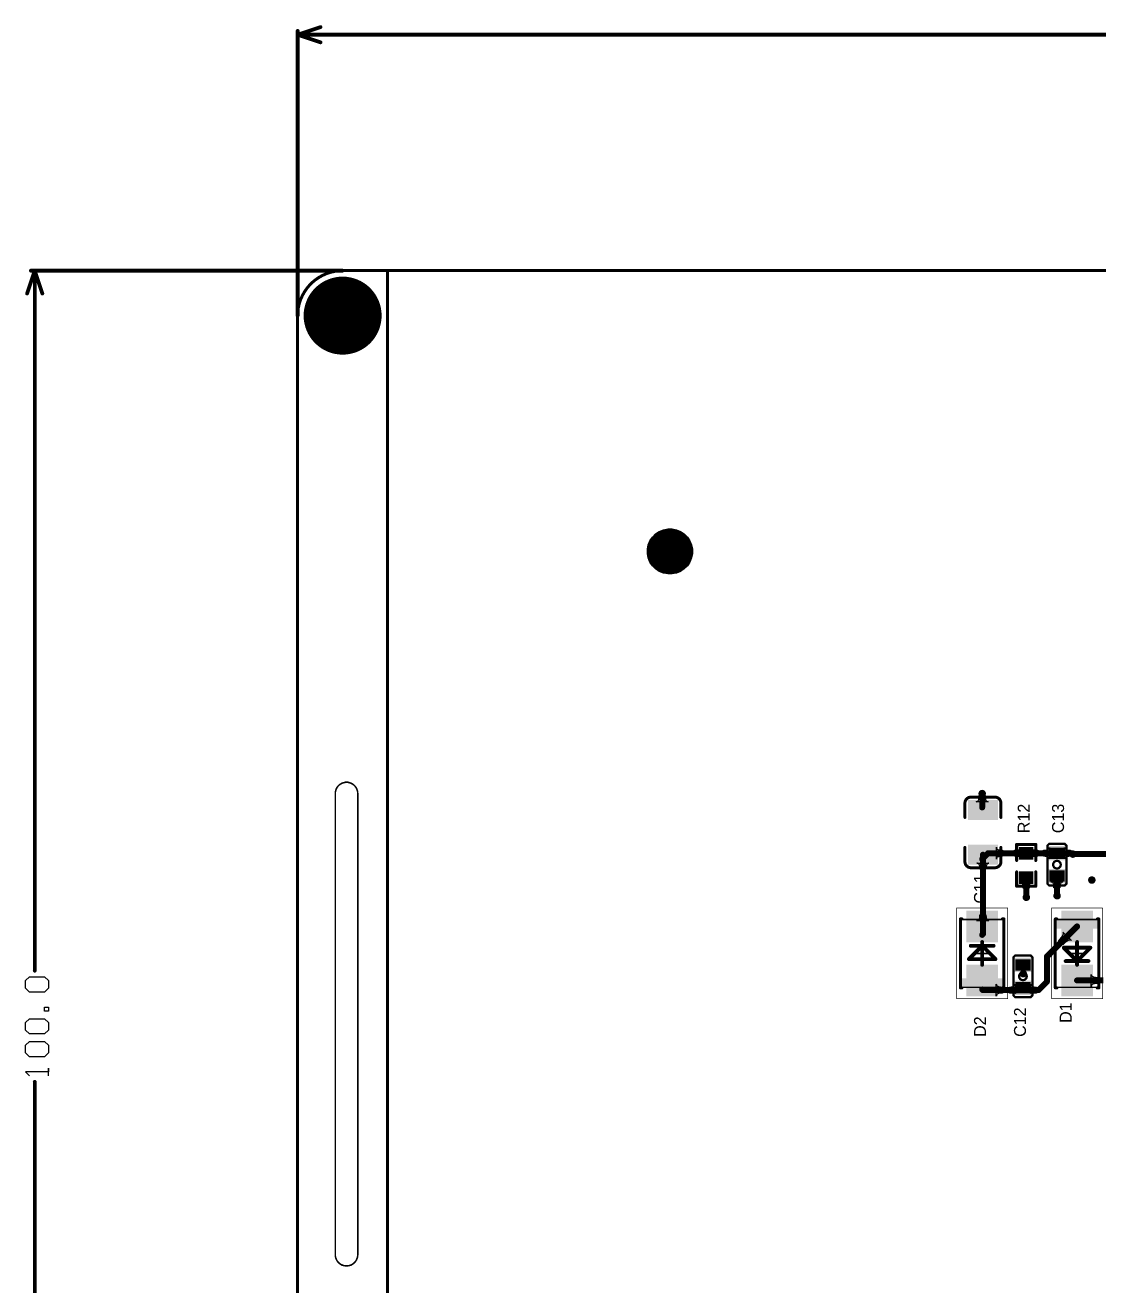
# Model space of a CAD drawing. Extents: x 244 to 457, y 184 to 319.
# Drawn here: x 243.9 to 315.5, y 234.8 to 318.9 of the extents above; entities that cross this region are included whole.
import ezdxf

# ---------------------------------------------------------------- set-up
doc = ezdxf.new("R2010")
doc.units = 0
doc.layers.get('0').update_dxf_attribs({"linetype": 'CONTINUOUS'})
for name, color, linetype in [('BOTTOMLAYER', 5, 'CONTINUOUS'), ('BOTTOMOVERLAY', 54, 'CONTINUOUS'), ('BOTTOMSOLDER', 6, 'CONTINUOUS'), ('KEEPOUTLAYER', 6, 'CONTINUOUS'), ('MECHANICAL13', 56, 'CONTINUOUS'), ('MECHANICAL15', 56, 'CONTINUOUS'), ('MULTILAYER', 9, 'CONTINUOUS'), ('PADHOLELAYER', 156, 'CONTINUOUS'), ('TOPLAYER', 1, 'CONTINUOUS'), ('TOPOVERLAY', 2, 'CONTINUOUS'), ('TOPPASTE', 8, 'CONTINUOUS'), ('TOPSOLDER', 216, 'CONTINUOUS'), ('VIAHOLELAYER', 16, 'CONTINUOUS')]:
    doc.layers.add(name, color=color, linetype=linetype)

# ---------------------------------------------------------------- blocks, each defined once
blk = doc.blocks.new('R0603_36')
at = {"layer": 'TOPLAYER'}
for points in [[(-1.13, -0.381), (-0.495, -0.381), (-1.13, 0.381), (-0.495, 0.381)], [(0.495, -0.381), (1.13, -0.381), (0.495, 0.381), (1.13, 0.381)]]:
    blk.add_solid(points, dxfattribs=at)
at = {"layer": 'TOPOVERLAY', "const_width": 0.203}
for points in [[(-1.388, 0.637), (-1.388, -0.637)], [(-1.388, 0.637), (-0.432, 0.637)], [(0.33, 0.637), (1.4, 0.637)], [(1.4, 0.637), (1.4, -0.637)], [(-1.388, -0.637), (-0.432, -0.637)], [(0.33, -0.637), (1.4, -0.637)]]:
    blk.add_lwpolyline(points, dxfattribs=at)
at = {"layer": 'TOPOVERLAY', "const_width": 0.102}
for points in [[(-1.438, 0.637, 1), (-1.337, 0.637, 1)], [(-1.438, 0.637, 1), (-1.337, 0.637, 1)], [(-0.483, 0.637, 1), (-0.381, 0.637, 1)], [(0.279, 0.637, 1), (0.381, 0.637, 1)], [(1.349, 0.637, 1), (1.451, 0.637, 1)], [(1.349, 0.637, 1), (1.451, 0.637, 1)], [(-1.438, -0.637, 1), (-1.337, -0.637, 1)], [(-1.438, -0.637, 1), (-1.337, -0.637, 1)], [(-0.483, -0.637, 1), (-0.381, -0.637, 1)], [(0.279, -0.637, 1), (0.381, -0.637, 1)], [(1.349, -0.637, 1), (1.451, -0.637, 1)], [(1.349, -0.637, 1), (1.451, -0.637, 1)]]:
    blk.add_lwpolyline(points, format="xyb", close=True, dxfattribs=at)
at = {"layer": 'TOPPASTE'}
for points in [[(-1.13, -0.381), (-0.495, -0.381), (-1.13, 0.381), (-0.495, 0.381)], [(0.495, -0.381), (1.13, -0.381), (0.495, 0.381), (1.13, 0.381)]]:
    blk.add_solid(points, dxfattribs=at)
at = {"layer": 'TOPSOLDER'}
for points in [[(-1.232, -0.483), (-0.394, -0.483), (-1.232, 0.483), (-0.394, 0.483)], [(0.394, -0.483), (1.232, -0.483), (0.394, 0.483), (1.232, 0.483)]]:
    blk.add_solid(points, dxfattribs=at)
blk = doc.blocks.new('CAPMP4327X24N_44')
at = {"layer": 'MECHANICAL13', "const_width": 0.1}
for points in [[(-2.265, 1.415), (-2.265, -1.415)], [(-2.265, 1.415), (2.265, 1.415)], [(2.265, 1.415), (2.265, -1.415)], [(-2.265, -1.415), (2.265, -1.415)]]:
    blk.add_lwpolyline(points, dxfattribs=at)
at = {"layer": 'MECHANICAL13', "const_width": 0.05}
for points in [[(-2.29, 1.415, 1), (-2.24, 1.415, 1)], [(-2.29, 1.415, 1), (-2.24, 1.415, 1)], [(2.24, 1.415, 1), (2.29, 1.415, 1)], [(2.24, 1.415, 1), (2.29, 1.415, 1)], [(-2.29, -1.415, 1), (-2.24, -1.415, 1)], [(-2.29, -1.415, 1), (-2.24, -1.415, 1)], [(2.24, -1.415, 1), (2.29, -1.415, 1)], [(2.24, -1.415, 1), (2.29, -1.415, 1)]]:
    blk.add_lwpolyline(points, format="xyb", close=True, dxfattribs=at)
at = {"layer": 'MECHANICAL13'}
blk.add_solid([(-2.265, -1.415), (-1.656, -1.415), (-2.265, 1.415), (-1.656, 1.415)], dxfattribs=at)
at = {"layer": 'MECHANICAL15'}
for points, const_width in [([(-3.025, 1.7), (-3.025, -1.7)], 0.05), ([(-3.025, 1.7), (3.025, 1.7)], 0.05), ([(3.025, 1.7), (3.025, -1.7)], 0.05), ([(-0.5, 0), (0.5, 0)], 0.1), ([(0, 0.5), (0, -0.5)], 0.1), ([(-3.025, -1.7), (3.025, -1.7)], 0.05)]:
    blk.add_lwpolyline(points, dxfattribs=dict(at, const_width=const_width))
for points, const_width in [([(-3.037, 1.7, 1), (-3.012, 1.7, 1)], 0.025), ([(-3.037, 1.7, 1), (-3.012, 1.7, 1)], 0.025), ([(3.013, 1.7, 1), (3.037, 1.7, 1)], 0.025), ([(3.013, 1.7, 1), (3.037, 1.7, 1)], 0.025), ([(-0.525, 0, 1), (-0.475, 0, 1)], 0.05), ([(-0.025, 0.5, 1), (0.025, 0.5, 1)], 0.05), ([(0.475, 0, 1), (0.525, 0, 1)], 0.05), ([(-0.025, -0.5, 1), (0.025, -0.5, 1)], 0.05), ([(-3.037, -1.7, 1), (-3.012, -1.7, 1)], 0.025), ([(-3.037, -1.7, 1), (-3.012, -1.7, 1)], 0.025), ([(3.013, -1.7, 1), (3.037, -1.7, 1)], 0.025), ([(3.013, -1.7, 1), (3.037, -1.7, 1)], 0.025)]:
    blk.add_lwpolyline(points, format="xyb", close=True, dxfattribs=dict(at, const_width=const_width))
at = {"layer": 'TOPLAYER'}
for points in [[(-0.85, -0.95), (-0.85, 0.95), (-2.75, -0.95), (-2.75, 0.95)], [(2.75, -0.95), (2.75, 0.95), (0.85, -0.95), (0.85, 0.95)]]:
    blk.add_solid(points, dxfattribs=at)
at = {"layer": 'TOPOVERLAY'}
for points, const_width in [([(-2.3, 1.45), (2.3, 1.45)], 0.2), ([(-2.3, 1.45), (-2.3, 1.35)], 0.2), ([(-0.381, 0.889), (-0.381, -0.889)], 0.254), ([(-0.381, 0.889), (0.508, 0)], 0.254), ([(0.508, 0.762), (0.508, -0.762)], 0.254), ([(2.3, 1.45), (2.3, 1.35)], 0.2), ([(-0.762, 0), (0.762, 0)], 0.254), ([(0.508, 0), (-0.381, -0.889)], 0.254), ([(-2.3, -1.35), (-2.3, -1.45)], 0.2), ([(-2.3, -1.45), (2.3, -1.45)], 0.2), ([(2.3, -1.35), (2.3, -1.45)], 0.2)]:
    blk.add_lwpolyline(points, dxfattribs=dict(at, const_width=const_width))
for points, const_width in [([(-2.35, 1.45, 1), (-2.25, 1.45, 1)], 0.1), ([(-2.35, 1.45, 1), (-2.25, 1.45, 1)], 0.1), ([(-2.35, 1.35, 1), (-2.25, 1.35, 1)], 0.1), ([(-0.445, 0.889, 1), (-0.318, 0.889, 1)], 0.127), ([(-0.445, 0.889, 1), (-0.318, 0.889, 1)], 0.127), ([(0.445, 0.762, 1), (0.572, 0.762, 1)], 0.127), ([(2.25, 1.45, 1), (2.35, 1.45, 1)], 0.1), ([(2.25, 1.45, 1), (2.35, 1.45, 1)], 0.1), ([(2.25, 1.35, 1), (2.35, 1.35, 1)], 0.1), ([(-0.825, 0, 1), (-0.699, 0, 1)], 0.127), ([(0.445, 0, 1), (0.572, 0, 1)], 0.127), ([(0.445, 0, 1), (0.572, 0, 1)], 0.127), ([(0.699, 0, 1), (0.825, 0, 1)], 0.127), ([(-0.445, -0.889, 1), (-0.318, -0.889, 1)], 0.127), ([(-0.445, -0.889, 1), (-0.318, -0.889, 1)], 0.127), ([(0.445, -0.762, 1), (0.572, -0.762, 1)], 0.127), ([(-2.35, -1.35, 1), (-2.25, -1.35, 1)], 0.1), ([(-2.35, -1.45, 1), (-2.25, -1.45, 1)], 0.1), ([(-2.35, -1.45, 1), (-2.25, -1.45, 1)], 0.1), ([(2.25, -1.35, 1), (2.35, -1.35, 1)], 0.1), ([(2.25, -1.45, 1), (2.35, -1.45, 1)], 0.1), ([(2.25, -1.45, 1), (2.35, -1.45, 1)], 0.1)]:
    blk.add_lwpolyline(points, format="xyb", close=True, dxfattribs=dict(at, const_width=const_width))
at = {"layer": 'TOPPASTE'}
for points in [[(-0.85, -0.95), (-0.85, 0.95), (-2.75, -0.95), (-2.75, 0.95)], [(2.75, -0.95), (2.75, 0.95), (0.85, -0.95), (0.85, 0.95)]]:
    blk.add_solid(points, dxfattribs=at)
at = {"layer": 'TOPSOLDER'}
for points in [[(-0.748, -1.052), (-0.748, 1.052), (-2.852, -1.052), (-2.852, 1.052)], [(2.852, -1.052), (2.852, 1.052), (0.748, -1.052), (0.748, 1.052)]]:
    blk.add_solid(points, dxfattribs=at)
blk = doc.blocks.new('CAPMP4327X24N_45')
at = {"layer": 'MECHANICAL13', "const_width": 0.1}
for points in [[(-2.265, -1.415), (-2.265, 1.415)], [(2.265, 1.415), (-2.265, 1.415)], [(2.265, -1.415), (2.265, 1.415)], [(2.265, -1.415), (-2.265, -1.415)]]:
    blk.add_lwpolyline(points, dxfattribs=at)
at = {"layer": 'MECHANICAL13', "const_width": 0.05}
for points in [[(-2.29, 1.415, 1), (-2.24, 1.415, 1)], [(-2.29, 1.415, 1), (-2.24, 1.415, 1)], [(2.24, 1.415, 1), (2.29, 1.415, 1)], [(2.24, 1.415, 1), (2.29, 1.415, 1)], [(-2.29, -1.415, 1), (-2.24, -1.415, 1)], [(-2.29, -1.415, 1), (-2.24, -1.415, 1)], [(2.24, -1.415, 1), (2.29, -1.415, 1)], [(2.24, -1.415, 1), (2.29, -1.415, 1)]]:
    blk.add_lwpolyline(points, format="xyb", close=True, dxfattribs=at)
at = {"layer": 'MECHANICAL13'}
blk.add_solid([(-2.265, -1.415), (-1.656, -1.415), (-2.265, 1.415), (-1.656, 1.415)], dxfattribs=at)
at = {"layer": 'MECHANICAL15'}
for points, const_width in [([(-3.025, -1.7), (-3.025, 1.7)], 0.05), ([(3.025, 1.7), (-3.025, 1.7)], 0.05), ([(3.025, -1.7), (3.025, 1.7)], 0.05), ([(0.5, 0), (-0.5, 0)], 0.1), ([(0, -0.5), (0, 0.5)], 0.1), ([(3.025, -1.7), (-3.025, -1.7)], 0.05)]:
    blk.add_lwpolyline(points, dxfattribs=dict(at, const_width=const_width))
for points, const_width in [([(-3.037, 1.7, 1), (-3.012, 1.7, 1)], 0.025), ([(-3.037, 1.7, 1), (-3.012, 1.7, 1)], 0.025), ([(3.013, 1.7, 1), (3.037, 1.7, 1)], 0.025), ([(3.013, 1.7, 1), (3.037, 1.7, 1)], 0.025), ([(-0.525, 0, 1), (-0.475, 0, 1)], 0.05), ([(-0.025, 0.5, 1), (0.025, 0.5, 1)], 0.05), ([(0.475, 0, 1), (0.525, 0, 1)], 0.05), ([(-0.025, -0.5, 1), (0.025, -0.5, 1)], 0.05), ([(-3.037, -1.7, 1), (-3.012, -1.7, 1)], 0.025), ([(-3.037, -1.7, 1), (-3.012, -1.7, 1)], 0.025), ([(3.013, -1.7, 1), (3.037, -1.7, 1)], 0.025), ([(3.013, -1.7, 1), (3.037, -1.7, 1)], 0.025)]:
    blk.add_lwpolyline(points, format="xyb", close=True, dxfattribs=dict(at, const_width=const_width))
at = {"layer": 'TOPLAYER'}
for points in [[(-0.85, -0.95), (-0.85, 0.95), (-2.75, -0.95), (-2.75, 0.95)], [(2.75, -0.95), (2.75, 0.95), (0.85, -0.95), (0.85, 0.95)]]:
    blk.add_solid(points, dxfattribs=at)
at = {"layer": 'TOPOVERLAY'}
for points, const_width in [([(2.3, 1.45), (-2.3, 1.45)], 0.2), ([(-2.3, 1.35), (-2.3, 1.45)], 0.2), ([(-0.381, -0.889), (-0.381, 0.889)], 0.254), ([(0.508, 0), (-0.381, 0.889)], 0.254), ([(0.508, -0.762), (0.508, 0.762)], 0.254), ([(2.3, 1.35), (2.3, 1.45)], 0.2), ([(0.762, 0), (-0.762, 0)], 0.254), ([(-0.381, -0.889), (0.508, 0)], 0.254), ([(-2.3, -1.45), (-2.3, -1.35)], 0.2), ([(2.3, -1.45), (-2.3, -1.45)], 0.2), ([(2.3, -1.45), (2.3, -1.35)], 0.2)]:
    blk.add_lwpolyline(points, dxfattribs=dict(at, const_width=const_width))
for points, const_width in [([(-2.35, 1.45, 1), (-2.25, 1.45, 1)], 0.1), ([(-2.35, 1.45, 1), (-2.25, 1.45, 1)], 0.1), ([(-2.35, 1.35, 1), (-2.25, 1.35, 1)], 0.1), ([(-0.445, 0.889, 1), (-0.318, 0.889, 1)], 0.127), ([(-0.445, 0.889, 1), (-0.318, 0.889, 1)], 0.127), ([(0.445, 0.762, 1), (0.572, 0.762, 1)], 0.127), ([(2.25, 1.45, 1), (2.35, 1.45, 1)], 0.1), ([(2.25, 1.45, 1), (2.35, 1.45, 1)], 0.1), ([(2.25, 1.35, 1), (2.35, 1.35, 1)], 0.1), ([(-0.825, 0, 1), (-0.699, 0, 1)], 0.127), ([(0.445, 0, 1), (0.572, 0, 1)], 0.127), ([(0.445, 0, 1), (0.572, 0, 1)], 0.127), ([(0.699, 0, 1), (0.825, 0, 1)], 0.127), ([(-0.445, -0.889, 1), (-0.318, -0.889, 1)], 0.127), ([(-0.445, -0.889, 1), (-0.318, -0.889, 1)], 0.127), ([(0.445, -0.762, 1), (0.572, -0.762, 1)], 0.127), ([(-2.35, -1.35, 1), (-2.25, -1.35, 1)], 0.1), ([(-2.35, -1.45, 1), (-2.25, -1.45, 1)], 0.1), ([(-2.35, -1.45, 1), (-2.25, -1.45, 1)], 0.1), ([(2.25, -1.35, 1), (2.35, -1.35, 1)], 0.1), ([(2.25, -1.45, 1), (2.35, -1.45, 1)], 0.1), ([(2.25, -1.45, 1), (2.35, -1.45, 1)], 0.1)]:
    blk.add_lwpolyline(points, format="xyb", close=True, dxfattribs=dict(at, const_width=const_width))
at = {"layer": 'TOPPASTE'}
for points in [[(-0.85, -0.95), (-0.85, 0.95), (-2.75, -0.95), (-2.75, 0.95)], [(2.75, -0.95), (2.75, 0.95), (0.85, -0.95), (0.85, 0.95)]]:
    blk.add_solid(points, dxfattribs=at)
at = {"layer": 'TOPSOLDER'}
for points in [[(-0.748, -1.052), (-0.748, 1.052), (-2.852, -1.052), (-2.852, 1.052)], [(2.852, -1.052), (2.852, 1.052), (0.748, -1.052), (0.748, 1.052)]]:
    blk.add_solid(points, dxfattribs=at)
blk = doc.blocks.new('C0603_52')
at = {"layer": 'TOPLAYER'}
for points in [[(-1.143, 0.508), (-1.143, -0.508), (-0.381, 0.508), (-0.381, -0.508)], [(0.381, 0.508), (0.381, -0.508), (1.143, 0.508), (1.143, -0.508)]]:
    blk.add_solid(points, dxfattribs=at)
at = {"layer": 'TOPOVERLAY', "const_width": 0.152}
for points in [[(-1.397, 0.508), (-1.27, 0.635)], [(-1.397, -0.508), (-1.397, 0.508)], [(1.27, 0.635), (-1.27, 0.635)], [(1.397, 0.508), (1.27, 0.635)], [(1.397, -0.508), (1.397, 0.508)], [(-1.27, -0.635), (-1.397, -0.508)], [(1.27, -0.635), (-1.27, -0.635)], [(1.27, -0.635), (1.397, -0.508)]]:
    blk.add_lwpolyline(points, dxfattribs=at)
at = {"layer": 'TOPOVERLAY'}
for points, const_width in [([(-1.435, 0.508, 1), (-1.359, 0.508, 1)], 0.0762), ([(-1.435, 0.508, 1), (-1.359, 0.508, 1)], 0.0762), ([(-1.308, 0.635, 1), (-1.232, 0.635, 1)], 0.0762), ([(-1.308, 0.635, 1), (-1.232, 0.635, 1)], 0.0762), ([(0.254, 0, 1), (-0.254, 0, 1)], 0.152), ([(-0.292, 0, 1), (-0.216, 0, 1)], 0.0762), ([(0.216, 0, 1), (0.292, 0, 1)], 0.0762), ([(1.232, 0.635, 1), (1.308, 0.635, 1)], 0.0762), ([(1.232, 0.635, 1), (1.308, 0.635, 1)], 0.0762), ([(1.359, 0.508, 1), (1.435, 0.508, 1)], 0.0762), ([(1.359, 0.508, 1), (1.435, 0.508, 1)], 0.0762), ([(-1.435, -0.508, 1), (-1.359, -0.508, 1)], 0.0762), ([(-1.435, -0.508, 1), (-1.359, -0.508, 1)], 0.0762), ([(-1.308, -0.635, 1), (-1.232, -0.635, 1)], 0.0762), ([(-1.308, -0.635, 1), (-1.232, -0.635, 1)], 0.0762), ([(1.232, -0.635, 1), (1.308, -0.635, 1)], 0.0762), ([(1.232, -0.635, 1), (1.308, -0.635, 1)], 0.0762), ([(1.359, -0.508, 1), (1.435, -0.508, 1)], 0.0762), ([(1.359, -0.508, 1), (1.435, -0.508, 1)], 0.0762)]:
    blk.add_lwpolyline(points, format="xyb", close=True, dxfattribs=dict(at, const_width=const_width))
at = {"layer": 'TOPPASTE'}
for points in [[(-1.143, 0.508), (-1.143, -0.508), (-0.381, 0.508), (-0.381, -0.508)], [(0.381, 0.508), (0.381, -0.508), (1.143, 0.508), (1.143, -0.508)]]:
    blk.add_solid(points, dxfattribs=at)
at = {"layer": 'TOPSOLDER'}
for points in [[(-1.245, 0.61), (-1.245, -0.61), (-0.279, 0.61), (-0.279, -0.61)], [(0.279, 0.61), (0.279, -0.61), (1.245, 0.61), (1.245, -0.61)]]:
    blk.add_solid(points, dxfattribs=at)
blk = doc.blocks.new('C0603_53')
at = {"layer": 'TOPLAYER'}
for points in [[(-1.143, 0.508), (-1.143, -0.508), (-0.381, 0.508), (-0.381, -0.508)], [(0.381, 0.508), (0.381, -0.508), (1.143, 0.508), (1.143, -0.508)]]:
    blk.add_solid(points, dxfattribs=at)
at = {"layer": 'TOPOVERLAY', "const_width": 0.152}
for points in [[(-1.27, 0.635), (-1.397, 0.508)], [(-1.397, 0.508), (-1.397, -0.508)], [(-1.27, 0.635), (1.27, 0.635)], [(1.27, 0.635), (1.397, 0.508)], [(1.397, 0.508), (1.397, -0.508)], [(-1.397, -0.508), (-1.27, -0.635)], [(-1.27, -0.635), (1.27, -0.635)], [(1.397, -0.508), (1.27, -0.635)]]:
    blk.add_lwpolyline(points, dxfattribs=at)
at = {"layer": 'TOPOVERLAY'}
for points, const_width in [([(-1.435, 0.508, 1), (-1.359, 0.508, 1)], 0.0762), ([(-1.435, 0.508, 1), (-1.359, 0.508, 1)], 0.0762), ([(-1.308, 0.635, 1), (-1.232, 0.635, 1)], 0.0762), ([(-1.308, 0.635, 1), (-1.232, 0.635, 1)], 0.0762), ([(0.254, 0, 1), (-0.254, 0, 1)], 0.152), ([(-0.292, 0, 1), (-0.216, 0, 1)], 0.0762), ([(0.216, 0, 1), (0.292, 0, 1)], 0.0762), ([(1.232, 0.635, 1), (1.308, 0.635, 1)], 0.0762), ([(1.232, 0.635, 1), (1.308, 0.635, 1)], 0.0762), ([(1.359, 0.508, 1), (1.435, 0.508, 1)], 0.0762), ([(1.359, 0.508, 1), (1.435, 0.508, 1)], 0.0762), ([(-1.435, -0.508, 1), (-1.359, -0.508, 1)], 0.0762), ([(-1.435, -0.508, 1), (-1.359, -0.508, 1)], 0.0762), ([(-1.308, -0.635, 1), (-1.232, -0.635, 1)], 0.0762), ([(-1.308, -0.635, 1), (-1.232, -0.635, 1)], 0.0762), ([(1.232, -0.635, 1), (1.308, -0.635, 1)], 0.0762), ([(1.232, -0.635, 1), (1.308, -0.635, 1)], 0.0762), ([(1.359, -0.508, 1), (1.435, -0.508, 1)], 0.0762), ([(1.359, -0.508, 1), (1.435, -0.508, 1)], 0.0762)]:
    blk.add_lwpolyline(points, format="xyb", close=True, dxfattribs=dict(at, const_width=const_width))
at = {"layer": 'TOPPASTE'}
for points in [[(-1.143, 0.508), (-1.143, -0.508), (-0.381, 0.508), (-0.381, -0.508)], [(0.381, 0.508), (0.381, -0.508), (1.143, 0.508), (1.143, -0.508)]]:
    blk.add_solid(points, dxfattribs=at)
at = {"layer": 'TOPSOLDER'}
for points in [[(-1.245, 0.61), (-1.245, -0.61), (-0.279, 0.61), (-0.279, -0.61)], [(0.279, 0.61), (0.279, -0.61), (1.245, 0.61), (1.245, -0.61)]]:
    blk.add_solid(points, dxfattribs=at)
blk = doc.blocks.new('1206_C_54')
at = {"layer": 'TOPLAYER'}
for points in [[(-2.055, -0.9), (-0.925, -0.9), (-2.055, 0.9), (-0.925, 0.9)], [(0.925, -0.9), (2.055, -0.9), (0.925, 0.9), (2.055, 0.9)]]:
    blk.add_solid(points, dxfattribs=at)
at = {"layer": 'TOPOVERLAY', "const_width": 0.2}
for points in [[(-2.355, 0.8, -0.414213), (-1.955, 1.2)], [(1.955, 1.2, -0.414214), (2.355, 0.8)], [(-1.955, -1.2, -0.414213), (-2.355, -0.8)], [(2.355, -0.8, -0.414214), (1.955, -1.2)]]:
    blk.add_lwpolyline(points, format="xyb", dxfattribs=at)
for points in [[(-2.355, -0.8), (-2.355, 0.8)], [(-1, 1.2), (-1.955, 1.2)], [(1.955, 1.2), (1, 1.2)], [(2.355, -0.8), (2.355, 0.8)], [(-1, -1.2), (-1.955, -1.2)], [(1.955, -1.2), (1, -1.2)]]:
    blk.add_lwpolyline(points, dxfattribs=at)
at = {"layer": 'TOPOVERLAY', "const_width": 0.1}
for points in [[(-2.405, 0.8, 1), (-2.305, 0.8, 1)], [(-2.405, 0.8, 1), (-2.305, 0.8, 1)], [(-2.005, 1.2, 1), (-1.905, 1.2, 1)], [(-2.005, 1.2, 1), (-1.905, 1.2, 1)], [(-1.05, 1.2, 1), (-0.95, 1.2, 1)], [(0.95, 1.2, 1), (1.05, 1.2, 1)], [(1.905, 1.2, 1), (2.005, 1.2, 1)], [(1.905, 1.2, 1), (2.005, 1.2, 1)], [(2.305, 0.8, 1), (2.405, 0.8, 1)], [(2.305, 0.8, 1), (2.405, 0.8, 1)], [(-2.405, -0.8, 1), (-2.305, -0.8, 1)], [(-2.405, -0.8, 1), (-2.305, -0.8, 1)], [(2.305, -0.8, 1), (2.405, -0.8, 1)], [(2.305, -0.8, 1), (2.405, -0.8, 1)], [(-2.005, -1.2, 1), (-1.905, -1.2, 1)], [(-2.005, -1.2, 1), (-1.905, -1.2, 1)], [(-1.05, -1.2, 1), (-0.95, -1.2, 1)], [(0.95, -1.2, 1), (1.05, -1.2, 1)], [(1.905, -1.2, 1), (2.005, -1.2, 1)], [(1.905, -1.2, 1), (2.005, -1.2, 1)]]:
    blk.add_lwpolyline(points, format="xyb", close=True, dxfattribs=at)
at = {"layer": 'TOPPASTE'}
for points in [[(-2.055, -0.9), (-0.925, -0.9), (-2.055, 0.9), (-0.925, 0.9)], [(0.925, -0.9), (2.055, -0.9), (0.925, 0.9), (2.055, 0.9)]]:
    blk.add_solid(points, dxfattribs=at)
at = {"layer": 'TOPSOLDER'}
for points in [[(-2.157, -1.002), (-0.823, -1.002), (-2.157, 1.002), (-0.823, 1.002)], [(0.823, -1.002), (2.157, -1.002), (0.823, 1.002), (2.157, 1.002)]]:
    blk.add_solid(points, dxfattribs=at)

msp = doc.modelspace()

# ---------------------------------------------------------------- linework, layer by layer
at = {"layer": 'BOTTOMLAYER'}
for points, const_width in [([(263.79, 299.5, 1), (266.29, 299.5, 1)], 2.5), ([(307.573, 267.617, 1), (307.823, 267.617, 1)], 0.25), ([(313.618, 263.578, 1), (313.868, 263.578, 1)], 0.25), ([(313.643, 263.578, 1), (313.843, 263.578, 1)], 0.2), ([(314.888, 261.851, 1), (315.138, 261.851, 1)], 0.25), ([(310.517, 260.7, 1), (310.767, 260.7, 1)], 0.25), ([(312.567, 260.801, 1), (312.817, 260.801, 1)], 0.25), ([(310.315, 255.6, 1), (310.565, 255.6, 1)], 0.25)]:
    msp.add_lwpolyline(points, format="xyb", close=True, dxfattribs=dict(at, const_width=const_width))
at = {"layer": 'BOTTOMLAYER', "const_width": 0.4}
msp.add_lwpolyline([(313.743, 263.578), (331.066, 263.578)], dxfattribs=at)
at = {"layer": 'BOTTOMOVERLAY', "const_width": 0.2}
msp.add_lwpolyline([(268.04, 202.5), (268.04, 302.5)], dxfattribs=at)
at = {"layer": 'BOTTOMOVERLAY', "const_width": 0.1}
msp.add_lwpolyline([(267.99, 302.5, 1), (268.09, 302.5, 1)], format="xyb", close=True, dxfattribs=at)
at = {"layer": 'BOTTOMSOLDER', "const_width": 2.602}
msp.add_lwpolyline([(263.739, 299.5, 1), (266.341, 299.5, 1)], format="xyb", close=True, dxfattribs=at)
at = {"layer": 'KEEPOUTLAYER'}
for points, const_width in [([(262.04, 299.5, -0.414214), (265.04, 302.5)], 0.2), ([(264.549, 267.619, -1), (266.049, 267.619)], 0.102), ([(266.049, 236.86, -1), (264.549, 236.86)], 0.102)]:
    msp.add_lwpolyline(points, format="xyb", dxfattribs=dict(at, const_width=const_width))
for points, const_width in [([(265.04, 302.5), (436.04, 302.5)], 0.2), ([(262.04, 299.5), (262.04, 205.5)], 0.2), ([(264.549, 236.86), (264.549, 267.619)], 0.102), ([(266.049, 236.86), (266.049, 267.619)], 0.102)]:
    msp.add_lwpolyline(points, dxfattribs=dict(at, const_width=const_width))
for points, const_width in [([(264.99, 302.5, 1), (265.09, 302.5, 1)], 0.1), ([(264.99, 302.5, 1), (265.09, 302.5, 1)], 0.1), ([(261.99, 299.5, 1), (262.09, 299.5, 1)], 0.1), ([(261.99, 299.5, 1), (262.09, 299.5, 1)], 0.1), ([(264.523, 267.619, 1), (264.574, 267.619, 1)], 0.0508), ([(264.523, 267.619, 1), (264.574, 267.619, 1)], 0.0508), ([(266.024, 267.619, 1), (266.075, 267.619, 1)], 0.0508), ([(266.024, 267.619, 1), (266.075, 267.619, 1)], 0.0508), ([(264.523, 236.86, 1), (264.574, 236.86, 1)], 0.0508), ([(264.523, 236.86, 1), (264.574, 236.86, 1)], 0.0508), ([(266.024, 236.86, 1), (266.075, 236.86, 1)], 0.0508), ([(266.024, 236.86, 1), (266.075, 236.86, 1)], 0.0508)]:
    msp.add_lwpolyline(points, format="xyb", close=True, dxfattribs=dict(at, const_width=const_width))
at = {"layer": 'MULTILAYER'}
for p, q in [((265.009, 268.319), (264.838, 268.22)), ((265.2, 268.37), (265.009, 268.319)), ((265.398, 268.37), (265.2, 268.37)), ((265.589, 268.319), (265.398, 268.37)), ((265.76, 268.22), (265.589, 268.319)), ((264.6, 267.909), (264.549, 267.718)), ((264.549, 267.718), (264.549, 267.619)), ((264.549, 267.619), (264.549, 236.86)), ((264.549, 267.619), (264.549, 267.619)), ((264.699, 268.08), (264.6, 267.909)), ((264.838, 268.22), (264.699, 268.08)), ((265.899, 268.08), (265.76, 268.22)), ((265.998, 267.909), (265.899, 268.08)), ((266.049, 267.718), (265.998, 267.909)), ((266.049, 267.619), (266.049, 267.718)), ((266.049, 236.86), (266.049, 267.619)), ((264.549, 236.86), (264.549, 236.761)), ((264.549, 236.761), (264.6, 236.571)), ((264.6, 236.571), (264.699, 236.399)), ((264.699, 236.399), (264.838, 236.26)), ((265.76, 236.26), (265.899, 236.399)), ((265.899, 236.399), (265.998, 236.571)), ((265.998, 236.571), (266.049, 236.761)), ((266.049, 236.761), (266.049, 236.86)), ((266.049, 236.86), (266.049, 236.86)), ((264.838, 236.26), (265.009, 236.161)), ((265.009, 236.161), (265.2, 236.11)), ((265.2, 236.11), (265.398, 236.11)), ((265.398, 236.11), (265.589, 236.161)), ((265.589, 236.161), (265.76, 236.26))]:
    msp.add_line(p, q, dxfattribs=at)
for points, const_width in [([(263.79, 299.5, 1), (266.29, 299.5, 1)], 2.5), ([(307.573, 267.617, 1), (307.823, 267.617, 1)], 0.25), ([(313.618, 263.578, 1), (313.868, 263.578, 1)], 0.25), ([(314.888, 261.851, 1), (315.138, 261.851, 1)], 0.25), ([(310.517, 260.7, 1), (310.767, 260.7, 1)], 0.25), ([(312.567, 260.801, 1), (312.817, 260.801, 1)], 0.25), ([(310.315, 255.6, 1), (310.565, 255.6, 1)], 0.25)]:
    msp.add_lwpolyline(points, format="xyb", close=True, dxfattribs=dict(at, const_width=const_width))
at = {"layer": 'PADHOLELAYER', "const_width": 1.5}
msp.add_lwpolyline([(264.29, 299.5, 1), (265.79, 299.5, 1)], format="xyb", close=True, dxfattribs=at)
at = {"layer": 'TOPLAYER'}
for p, q in [((285.914, 284.936), (286.159, 285.1)), ((286.159, 285.1), (286.432, 285.213)), ((286.432, 285.213), (286.722, 285.271)), ((286.722, 285.271), (286.87, 285.271)), ((286.87, 285.271), (287.018, 285.271)), ((287.018, 285.271), (287.308, 285.213)), ((287.308, 285.213), (287.581, 285.1)), ((287.581, 285.1), (287.826, 284.936)), ((285.428, 284.209), (285.541, 284.482)), ((285.541, 284.482), (285.705, 284.727)), ((285.705, 284.727), (285.914, 284.936)), ((287.826, 284.936), (288.035, 284.727)), ((288.035, 284.727), (288.199, 284.482)), ((288.199, 284.482), (288.312, 284.209)), ((285.37, 283.919), (285.428, 284.209)), ((285.37, 283.771), (285.37, 283.919)), ((285.37, 283.623), (285.37, 283.771)), ((285.428, 283.333), (285.37, 283.623)), ((288.312, 284.209), (288.37, 283.919)), ((288.37, 283.623), (288.312, 283.333)), ((288.37, 283.919), (288.37, 283.771)), ((288.37, 283.771), (288.37, 283.623)), ((285.541, 283.06), (285.428, 283.333)), ((285.705, 282.815), (285.541, 283.06)), ((285.914, 282.606), (285.705, 282.815)), ((286.159, 282.442), (285.914, 282.606)), ((287.826, 282.606), (287.581, 282.442)), ((288.035, 282.815), (287.826, 282.606)), ((288.199, 283.06), (288.035, 282.815)), ((288.312, 283.333), (288.199, 283.06)), ((286.432, 282.329), (286.159, 282.442)), ((286.722, 282.271), (286.432, 282.329)), ((286.87, 282.271), (286.722, 282.271)), ((286.87, 282.271), (286.87, 282.271)), ((287.018, 282.271), (286.87, 282.271)), ((287.308, 282.329), (287.018, 282.271)), ((287.581, 282.442), (287.308, 282.329)), ((307.496, 267.401), (307.498, 267.478)), ((307.498, 267.478), (307.898, 267.478)), ((307.898, 267.478), (307.9, 267.401)), ((307.298, 267.075), (307.336, 267.079)), ((308.098, 267.075), (307.298, 267.075)), ((307.336, 267.079), (307.37, 267.091)), ((307.37, 267.091), (307.4, 267.111)), ((307.4, 267.111), (307.426, 267.139)), ((307.426, 267.139), (307.448, 267.175)), ((307.448, 267.175), (307.466, 267.22)), ((307.466, 267.22), (307.48, 267.272)), ((307.48, 267.272), (307.49, 267.333)), ((307.49, 267.333), (307.496, 267.401)), ((307.9, 267.401), (307.906, 267.333)), ((307.906, 267.333), (307.916, 267.272)), ((307.916, 267.272), (307.93, 267.22)), ((307.93, 267.22), (307.948, 267.175)), ((307.948, 267.175), (307.97, 267.139)), ((307.97, 267.139), (307.996, 267.111)), ((307.996, 267.111), (308.026, 267.091)), ((308.026, 267.091), (308.06, 267.079)), ((308.06, 267.079), (308.098, 267.075)), ((308.643, 263.237), (308.643, 264.037)), ((308.643, 264.037), (308.647, 263.999)), ((308.647, 263.275), (308.643, 263.237)), ((308.647, 263.999), (308.659, 263.965)), ((308.659, 263.309), (308.647, 263.275)), ((308.659, 263.965), (308.679, 263.935)), ((308.679, 263.339), (308.659, 263.309)), ((308.679, 263.935), (308.707, 263.909)), ((308.707, 263.365), (308.679, 263.339)), ((308.707, 263.909), (308.743, 263.887)), ((308.743, 263.387), (308.707, 263.365)), ((308.743, 263.887), (308.788, 263.869)), ((308.788, 263.405), (308.743, 263.387)), ((308.788, 263.869), (308.84, 263.855)), ((308.84, 263.419), (308.788, 263.405)), ((308.84, 263.855), (308.901, 263.845)), ((308.901, 263.429), (308.84, 263.419)), ((308.901, 263.845), (308.969, 263.839)), ((308.969, 263.435), (308.901, 263.429)), ((308.969, 263.839), (309.046, 263.837)), ((309.046, 263.437), (308.969, 263.435)), ((309.046, 263.837), (309.046, 263.437)), ((309.857, 263.837), (309.933, 263.839)), ((309.857, 263.437), (309.857, 263.837)), ((310.001, 263.433), (309.857, 263.437)), ((309.933, 263.839), (310.061, 263.848)), ((310.061, 263.427), (310.001, 263.433)), ((310.061, 263.848), (310.113, 263.856)), ((310.113, 263.419), (310.061, 263.427)), ((310.113, 263.856), (310.157, 263.866)), ((310.157, 263.409), (310.113, 263.419)), ((310.157, 263.866), (310.193, 263.879)), ((310.193, 263.396), (310.157, 263.409)), ((310.193, 263.879), (310.221, 263.894)), ((310.221, 263.382), (310.193, 263.396)), ((310.221, 263.894), (310.241, 263.911)), ((310.241, 263.365), (310.221, 263.382)), ((310.241, 263.911), (310.253, 263.931)), ((310.253, 263.345), (310.241, 263.365)), ((310.253, 263.931), (310.257, 263.953)), ((310.257, 263.324), (310.253, 263.345)), ((310.257, 263.953), (310.257, 263.324)), ((311.013, 263.324), (311.013, 263.953)), ((311.013, 263.953), (311.017, 263.931)), ((311.017, 263.345), (311.013, 263.324)), ((311.017, 263.931), (311.029, 263.911)), ((311.029, 263.365), (311.017, 263.345)), ((311.029, 263.911), (311.049, 263.894)), ((311.049, 263.382), (311.029, 263.365)), ((311.049, 263.894), (311.077, 263.879)), ((311.077, 263.396), (311.049, 263.382)), ((311.077, 263.879), (311.113, 263.866)), ((311.113, 263.409), (311.077, 263.396)), ((311.113, 263.866), (311.157, 263.856)), ((311.157, 263.419), (311.113, 263.409)), ((311.157, 263.856), (311.209, 263.848)), ((311.209, 263.427), (311.157, 263.419)), ((311.209, 263.848), (311.269, 263.842)), ((311.337, 263.436), (311.209, 263.427)), ((311.269, 263.842), (311.413, 263.837)), ((311.413, 263.437), (311.337, 263.436)), ((311.413, 263.837), (311.413, 263.437)), ((311.78, 263.837), (311.856, 263.839)), ((311.78, 263.437), (311.78, 263.837)), ((311.856, 263.436), (311.78, 263.437)), ((311.856, 263.839), (311.924, 263.845)), ((311.924, 263.43), (311.856, 263.436)), ((311.924, 263.845), (311.984, 263.853)), ((311.984, 263.421), (311.924, 263.43)), ((311.984, 263.853), (312.036, 263.866)), ((312.036, 263.409), (311.984, 263.421)), ((312.036, 263.866), (312.08, 263.882)), ((312.08, 263.393), (312.036, 263.409)), ((312.08, 263.882), (312.116, 263.901)), ((312.116, 263.373), (312.08, 263.393)), ((312.116, 263.901), (312.144, 263.925)), ((312.144, 263.35), (312.116, 263.373)), ((312.144, 263.925), (312.164, 263.951)), ((312.164, 263.324), (312.144, 263.35)), ((312.164, 263.951), (312.176, 263.982)), ((312.176, 263.293), (312.164, 263.324)), ((312.176, 263.982), (312.18, 264.015)), ((312.18, 263.259), (312.176, 263.293)), ((312.18, 264.015), (312.18, 263.259)), ((313.19, 263.259), (313.19, 264.015)), ((313.19, 264.015), (313.194, 263.982)), ((313.194, 263.293), (313.19, 263.259)), ((313.194, 263.982), (313.206, 263.951)), ((313.206, 263.324), (313.194, 263.293)), ((313.206, 263.951), (313.226, 263.925)), ((313.226, 263.35), (313.206, 263.324)), ((313.226, 263.925), (313.254, 263.901)), ((313.254, 263.373), (313.226, 263.35)), ((313.254, 263.901), (313.29, 263.882)), ((313.29, 263.393), (313.254, 263.373)), ((313.29, 263.882), (313.334, 263.866)), ((313.334, 263.409), (313.29, 263.393)), ((313.334, 263.866), (313.386, 263.853)), ((313.386, 263.421), (313.334, 263.409)), ((313.386, 263.853), (313.446, 263.845)), ((313.446, 263.43), (313.386, 263.421)), ((313.446, 263.845), (313.514, 263.839)), ((313.514, 263.436), (313.446, 263.43)), ((313.514, 263.839), (313.59, 263.837)), ((313.59, 263.437), (313.514, 263.436)), ((313.59, 263.837), (313.59, 263.437)), ((307.387, 262.973), (307.349, 262.977)), ((307.349, 262.977), (308.149, 262.977)), ((307.421, 262.961), (307.387, 262.973)), ((307.451, 262.941), (307.421, 262.961)), ((307.477, 262.912), (307.451, 262.941)), ((307.499, 262.876), (307.477, 262.912)), ((307.517, 262.832), (307.499, 262.876)), ((307.531, 262.779), (307.517, 262.832)), ((307.541, 262.719), (307.531, 262.779)), ((307.547, 262.65), (307.541, 262.719)), ((307.549, 262.574), (307.547, 262.65)), ((307.949, 262.574), (307.549, 262.574)), ((307.951, 262.65), (307.949, 262.574)), ((307.957, 262.719), (307.951, 262.65)), ((307.967, 262.779), (307.957, 262.719)), ((307.981, 262.832), (307.967, 262.779)), ((307.999, 262.876), (307.981, 262.832)), ((308.021, 262.912), (307.999, 262.876)), ((308.047, 262.941), (308.021, 262.912)), ((308.077, 262.961), (308.047, 262.941)), ((308.111, 262.973), (308.077, 262.961)), ((308.149, 262.977), (308.111, 262.973)), ((310.291, 261.694), (310.257, 261.698)), ((310.257, 261.698), (311.013, 261.698)), ((310.321, 261.682), (310.291, 261.694)), ((310.348, 261.662), (310.321, 261.682)), ((310.371, 261.634), (310.348, 261.662)), ((310.391, 261.598), (310.371, 261.634)), ((310.407, 261.554), (310.391, 261.598)), ((310.419, 261.502), (310.407, 261.554)), ((310.863, 261.554), (310.851, 261.502)), ((310.879, 261.598), (310.863, 261.554)), ((310.899, 261.634), (310.879, 261.598)), ((310.922, 261.662), (310.899, 261.634)), ((310.949, 261.682), (310.922, 261.662)), ((310.979, 261.694), (310.949, 261.682)), ((311.013, 261.698), (310.979, 261.694)), ((312.323, 261.734), (312.285, 261.738)), ((312.285, 261.738), (313.085, 261.738)), ((312.357, 261.722), (312.323, 261.734)), ((312.387, 261.702), (312.357, 261.722)), ((312.413, 261.674), (312.387, 261.702)), ((312.435, 261.638), (312.413, 261.674)), ((312.453, 261.593), (312.435, 261.638)), ((312.467, 261.541), (312.453, 261.593)), ((312.477, 261.481), (312.467, 261.541)), ((312.903, 261.541), (312.893, 261.481)), ((312.917, 261.593), (312.903, 261.541)), ((312.935, 261.638), (312.917, 261.593)), ((312.957, 261.674), (312.935, 261.638)), ((312.983, 261.702), (312.957, 261.674)), ((313.013, 261.722), (312.983, 261.702)), ((313.047, 261.734), (313.013, 261.722)), ((313.085, 261.738), (313.047, 261.734)), ((310.428, 261.442), (310.419, 261.502)), ((310.433, 261.374), (310.428, 261.442)), ((310.435, 261.298), (310.433, 261.374)), ((310.835, 261.298), (310.435, 261.298)), ((310.837, 261.374), (310.835, 261.298)), ((310.842, 261.442), (310.837, 261.374)), ((310.851, 261.502), (310.842, 261.442)), ((312.483, 261.412), (312.477, 261.481)), ((312.485, 261.335), (312.483, 261.412)), ((312.885, 261.335), (312.485, 261.335)), ((312.887, 261.412), (312.885, 261.335)), ((312.893, 261.481), (312.887, 261.412)), ((307.349, 259.137), (307.387, 259.141)), ((308.149, 259.137), (307.349, 259.137)), ((307.387, 259.141), (307.421, 259.153)), ((307.421, 259.153), (307.451, 259.173)), ((307.451, 259.173), (307.477, 259.201)), ((307.477, 259.201), (307.499, 259.237)), ((307.499, 259.237), (307.517, 259.281)), ((307.517, 259.281), (307.531, 259.333)), ((307.531, 259.333), (307.541, 259.393)), ((307.541, 259.393), (307.547, 259.461)), ((307.547, 259.461), (307.549, 259.537)), ((307.549, 259.537), (307.949, 259.537)), ((307.949, 259.537), (307.951, 259.461)), ((307.951, 259.461), (307.957, 259.393)), ((307.957, 259.393), (307.967, 259.333)), ((307.967, 259.333), (307.981, 259.281)), ((307.981, 259.281), (307.999, 259.237)), ((307.999, 259.237), (308.021, 259.201)), ((308.021, 259.201), (308.047, 259.173)), ((308.047, 259.173), (308.077, 259.153)), ((308.077, 259.153), (308.111, 259.141)), ((308.111, 259.141), (308.149, 259.137)), ((313.047, 258.102), (313.08, 258.161)), ((313.103, 258.342), (313.08, 258.373)), ((313.08, 258.373), (313.646, 257.807)), ((313.08, 258.161), (313.103, 258.215)), ((313.114, 258.305), (313.103, 258.342)), ((313.103, 258.215), (313.114, 258.263)), ((313.114, 258.263), (313.114, 258.305)), ((312.798, 257.807), (312.877, 257.889)), ((313.08, 257.525), (312.798, 257.807)), ((312.877, 257.889), (313.001, 258.037)), ((313.001, 258.037), (313.047, 258.102)), ((313.239, 257.672), (313.08, 257.525)), ((313.31, 257.728), (313.239, 257.672)), ((313.375, 257.774), (313.31, 257.728)), ((313.434, 257.807), (313.375, 257.774)), ((313.488, 257.83), (313.434, 257.807)), ((313.536, 257.841), (313.488, 257.83)), ((313.578, 257.841), (313.536, 257.841)), ((313.615, 257.83), (313.578, 257.841)), ((313.646, 257.807), (313.615, 257.83)), ((308.642, 254.11), (308.642, 254.91)), ((308.642, 254.91), (308.646, 254.872)), ((308.646, 254.872), (308.658, 254.838)), ((308.658, 254.838), (308.678, 254.808)), ((308.678, 254.808), (308.706, 254.782)), ((309.849, 254.782), (309.877, 254.808)), ((309.877, 254.808), (309.897, 254.838)), ((309.897, 254.838), (309.91, 254.872)), ((309.91, 254.872), (309.914, 254.91)), ((309.914, 254.91), (309.911, 254.285)), ((310.921, 254.285), (310.918, 254.91)), ((310.918, 254.91), (310.922, 254.872)), ((310.922, 254.872), (310.934, 254.838)), ((310.934, 254.838), (310.954, 254.808)), ((310.954, 254.808), (310.983, 254.782)), ((314.971, 254.754), (314.971, 255.554)), ((314.971, 255.554), (314.975, 255.516)), ((314.975, 255.516), (314.987, 255.482)), ((314.987, 254.826), (314.975, 254.792)), ((314.987, 255.482), (315.008, 255.452)), ((315.008, 254.856), (314.987, 254.826)), ((315.008, 255.452), (315.036, 255.426)), ((315.036, 254.882), (315.008, 254.856)), ((315.036, 255.426), (315.072, 255.404)), ((315.072, 254.904), (315.036, 254.882)), ((315.072, 255.404), (315.116, 255.386)), ((315.116, 254.922), (315.072, 254.904)), ((315.116, 255.386), (315.169, 255.372)), ((315.169, 254.936), (315.116, 254.922)), ((315.169, 255.372), (315.229, 255.362)), ((315.229, 254.946), (315.169, 254.936)), ((315.229, 255.362), (315.298, 255.356)), ((315.298, 254.952), (315.229, 254.946)), ((315.298, 255.356), (315.374, 255.354)), ((315.374, 254.954), (315.298, 254.952)), ((315.374, 255.354), (315.374, 254.954)), ((308.646, 254.148), (308.642, 254.11)), ((308.658, 254.182), (308.646, 254.148)), ((308.678, 254.212), (308.658, 254.182)), ((308.706, 254.238), (308.678, 254.212)), ((308.706, 254.782), (308.743, 254.76)), ((308.743, 254.26), (308.706, 254.238)), ((308.743, 254.76), (308.787, 254.742)), ((308.787, 254.278), (308.743, 254.26)), ((308.787, 254.742), (308.839, 254.728)), ((308.839, 254.292), (308.787, 254.278)), ((308.839, 254.728), (308.9, 254.718)), ((308.9, 254.302), (308.839, 254.292)), ((308.9, 254.718), (308.968, 254.712)), ((308.968, 254.308), (308.9, 254.302)), ((308.968, 254.712), (309.045, 254.71)), ((309.045, 254.31), (308.968, 254.308)), ((309.045, 254.71), (309.045, 254.31)), ((309.511, 254.71), (309.587, 254.712)), ((309.511, 254.31), (309.511, 254.71)), ((309.767, 254.306), (309.511, 254.31)), ((309.587, 254.712), (309.656, 254.718)), ((309.656, 254.718), (309.716, 254.728)), ((309.716, 254.728), (309.768, 254.742)), ((309.847, 254.301), (309.767, 254.306)), ((309.768, 254.742), (309.813, 254.76)), ((309.813, 254.76), (309.849, 254.782)), ((309.875, 254.298), (309.847, 254.301)), ((309.895, 254.294), (309.875, 254.298)), ((309.907, 254.29), (309.895, 254.294)), ((309.911, 254.285), (309.907, 254.29)), ((310.925, 254.29), (310.921, 254.285)), ((311.245, 254.31), (310.925, 254.29)), ((310.983, 254.782), (311.019, 254.76)), ((311.019, 254.76), (311.063, 254.742)), ((311.063, 254.742), (311.116, 254.728)), ((311.116, 254.728), (311.176, 254.718)), ((311.176, 254.718), (311.244, 254.712)), ((311.244, 254.712), (311.321, 254.71)), ((311.321, 254.31), (311.245, 254.31)), ((311.321, 254.71), (311.321, 254.31)), ((314.975, 254.792), (314.971, 254.754))]:
    msp.add_line(p, q, dxfattribs=at)
for points, const_width in [([(263.79, 299.5, 1), (266.29, 299.5, 1)], 2.5), ([(286.62, 283.771, 1), (287.12, 283.771, 1)], 0.5), ([(307.573, 267.617, 1), (307.823, 267.617, 1)], 0.25), ([(307.598, 267.617, 1), (307.798, 267.617, 1)], 0.2), ([(307.598, 266.692, 1), (307.798, 266.692, 1)], 0.2), ([(307.598, 263.248, 1), (307.798, 263.248, 1)], 0.2), ([(307.649, 263.536, 1), (307.849, 263.536, 1)], 0.2), ([(307.649, 263.299, 1), (307.849, 263.299, 1)], 0.2), ([(307.649, 263.299, 1), (307.849, 263.299, 1)], 0.2), ([(307.649, 263.299, 1), (307.849, 263.299, 1)], 0.2), ([(307.649, 263.299, 1), (307.849, 263.299, 1)], 0.2), ([(307.988, 263.637, 1), (308.188, 263.637, 1)], 0.2), ([(307.988, 263.637, 1), (308.188, 263.637, 1)], 0.2), ([(312.585, 263.637, 1), (312.785, 263.637, 1)], 0.2), ([(312.585, 263.637, 1), (312.785, 263.637, 1)], 0.2), ([(313.57, 263.637, 1), (313.77, 263.637, 1)], 0.2), ([(313.57, 263.637, 1), (313.77, 263.637, 1)], 0.2), ([(313.618, 263.578, 1), (313.868, 263.578, 1)], 0.25), ([(313.63, 263.578, 1), (313.83, 263.578, 1)], 0.2), ([(313.63, 263.578, 1), (313.83, 263.578, 1)], 0.2), ([(313.643, 263.578, 1), (313.843, 263.578, 1)], 0.2), ([(310.535, 262.013, 1), (310.735, 262.013, 1)], 0.2), ([(312.585, 262.113, 1), (312.785, 262.113, 1)], 0.2), ([(314.888, 261.851, 1), (315.138, 261.851, 1)], 0.25), ([(310.517, 260.7, 1), (310.767, 260.7, 1)], 0.25), ([(310.535, 260.707, 1), (310.735, 260.707, 1)], 0.2), ([(310.535, 260.707, 1), (310.735, 260.707, 1)], 0.2), ([(310.542, 260.7, 1), (310.742, 260.7, 1)], 0.2), ([(312.567, 260.801, 1), (312.817, 260.801, 1)], 0.25), ([(312.585, 260.808, 1), (312.785, 260.808, 1)], 0.2), ([(312.585, 260.808, 1), (312.785, 260.808, 1)], 0.2), ([(312.592, 260.801, 1), (312.792, 260.801, 1)], 0.2), ([(307.598, 258.19, 1), (307.798, 258.19, 1)], 0.2), ([(307.649, 258.241, 1), (307.849, 258.241, 1)], 0.2), ([(307.649, 258.241, 1), (307.849, 258.241, 1)], 0.2), ([(313.927, 258.754, 1), (314.127, 258.754, 1)], 0.2), ([(311.916, 256.743, 1), (312.116, 256.743, 1)], 0.2), ([(311.916, 256.743, 1), (312.116, 256.743, 1)], 0.2), ([(310.315, 255.6, 1), (310.565, 255.6, 1)], 0.25), ([(310.366, 256.187, 1), (310.466, 256.187, 1)], 0.1), ([(310.39, 256.162, 1), (310.49, 256.162, 1)], 0.1), ([(310.39, 256.162, 1), (310.49, 256.162, 1)], 0.1), ([(310.39, 255.6, 1), (310.49, 255.6, 1)], 0.1), ([(311.916, 255.069, 1), (312.116, 255.069, 1)], 0.2), ([(311.916, 255.069, 1), (312.116, 255.069, 1)], 0.2), ([(313.927, 255.154, 1), (314.127, 255.154, 1)], 0.2), ([(307.598, 254.549, 1), (307.798, 254.549, 1)], 0.2), ([(307.636, 254.51, 1), (307.836, 254.51, 1)], 0.2), ([(307.636, 254.51, 1), (307.836, 254.51, 1)], 0.2), ([(311.357, 254.51, 1), (311.557, 254.51, 1)], 0.2), ([(311.357, 254.51, 1), (311.557, 254.51, 1)], 0.2)]:
    msp.add_lwpolyline(points, format="xyb", close=True, dxfattribs=dict(at, const_width=const_width))
for points, const_width in [([(307.698, 266.692), (307.698, 267.617)], 0.4), ([(307.698, 263.248), (307.749, 263.299)], 0.4), ([(307.749, 263.299), (308.088, 263.637)], 0.4), ([(307.749, 263.299), (307.749, 263.536)], 0.4), ([(307.749, 258.241), (307.749, 263.299)], 0.4), ([(308.088, 263.637), (312.685, 263.637)], 0.4), ([(312.685, 263.637), (313.67, 263.637)], 0.4), ([(313.67, 263.637), (313.73, 263.578)], 0.4), ([(313.73, 263.578), (313.743, 263.578)], 0.4), ([(310.635, 260.707), (310.635, 262.013)], 0.4), ([(312.685, 260.808), (312.685, 262.113)], 0.4), ([(310.635, 260.707), (310.642, 260.7)], 0.4), ([(312.685, 260.808), (312.692, 260.801)], 0.4), ([(307.698, 258.19), (307.749, 258.241)], 0.4), ([(312.016, 256.743), (314.027, 258.754)], 0.4), ([(312.016, 255.069), (312.016, 256.743)], 0.4), ([(310.416, 256.187), (310.44, 256.162)], 0.2), ([(310.44, 255.6), (310.44, 256.162)], 0.2), ([(311.457, 254.51), (312.016, 255.069)], 0.4), ([(314.027, 255.154), (315.777, 255.154)], 0.4), ([(307.698, 254.549), (307.736, 254.51)], 0.4), ([(307.736, 254.51), (311.457, 254.51)], 0.4)]:
    msp.add_lwpolyline(points, dxfattribs=dict(at, const_width=const_width))
at = {"layer": 'TOPOVERLAY'}
for p, q in [((243.893, 255.141), (244.147, 255.395)), ((243.893, 254.633), (243.893, 255.141)), ((244.147, 255.395), (245.163, 255.395)), ((245.163, 255.395), (245.417, 255.141)), ((245.417, 255.141), (245.417, 254.633)), ((244.147, 254.379), (243.893, 254.633)), ((245.163, 254.379), (244.147, 254.379)), ((245.417, 254.633), (245.163, 254.379)), ((245.163, 253.109), (245.163, 253.363)), ((245.163, 253.363), (245.417, 253.363)), ((245.417, 253.363), (245.417, 253.109)), ((243.893, 252.348), (244.147, 252.601)), ((243.893, 251.84), (243.893, 252.348)), ((244.147, 252.601), (245.163, 252.601)), ((245.417, 253.109), (245.163, 253.109)), ((245.163, 252.601), (245.417, 252.348)), ((245.417, 252.348), (245.417, 251.84)), ((244.147, 251.586), (243.893, 251.84)), ((245.163, 251.586), (244.147, 251.586)), ((245.417, 251.84), (245.163, 251.586)), ((243.893, 250.824), (244.147, 251.078)), ((243.893, 250.316), (243.893, 250.824)), ((244.147, 251.078), (245.163, 251.078)), ((245.163, 251.078), (245.417, 250.824)), ((245.417, 250.824), (245.417, 250.316)), ((244.147, 250.062), (243.893, 250.316)), ((245.163, 250.062), (244.147, 250.062)), ((245.417, 250.316), (245.163, 250.062)), ((245.417, 249.047), (243.893, 249.047)), ((243.893, 249.047), (244.147, 248.793)), ((245.417, 248.793), (245.417, 249.3)), ((245.417, 249.3), (245.417, 249.047))]:
    msp.add_line(p, q, dxfattribs=at)
at = {"layer": 'TOPOVERLAY', "const_width": 0.254}
for points in [[(262.04, 318.239), (263.564, 318.747)], [(262.04, 299.5), (262.04, 318.493)], [(262.04, 318.239), (346.426, 318.239)], [(262.04, 318.239), (263.564, 317.731)], [(243.995, 300.976), (244.503, 302.5)], [(244.249, 302.5), (265.04, 302.5)], [(244.503, 255.801), (244.503, 302.5)], [(244.503, 302.5), (245.011, 300.976)], [(244.503, 202.5), (244.503, 248.386)]]:
    msp.add_lwpolyline(points, dxfattribs=at)
at = {"layer": 'TOPOVERLAY', "const_width": 0.127}
for points in [[(263.5, 318.747, 1), (263.627, 318.747, 1)], [(261.976, 318.493, 1), (262.103, 318.493, 1)], [(261.976, 318.239, 1), (262.103, 318.239, 1)], [(261.976, 318.239, 1), (262.103, 318.239, 1)], [(261.976, 318.239, 1), (262.103, 318.239, 1)], [(263.5, 317.731, 1), (263.627, 317.731, 1)], [(244.185, 302.5, 1), (244.312, 302.5, 1)], [(244.439, 302.5, 1), (244.566, 302.5, 1)], [(244.439, 302.5, 1), (244.566, 302.5, 1)], [(244.439, 302.5, 1), (244.566, 302.5, 1)], [(264.976, 302.5, 1), (265.103, 302.5, 1)], [(243.931, 300.976, 1), (244.058, 300.976, 1)], [(244.947, 300.976, 1), (245.074, 300.976, 1)], [(261.976, 299.5, 1), (262.103, 299.5, 1)], [(244.439, 255.801, 1), (244.566, 255.801, 1)], [(244.439, 248.386, 1), (244.566, 248.386, 1)]]:
    msp.add_lwpolyline(points, format="xyb", close=True, dxfattribs=at)
at = {"layer": 'TOPPASTE'}
for points, const_width in [([(287.87, 283.771, 1), (285.87, 283.771, 1)], 1), ([(285.62, 283.771, 1), (286.12, 283.771, 1)], 0.5), ([(286.62, 283.771, 1), (287.12, 283.771, 1)], 0.5), ([(287.62, 283.771, 1), (288.12, 283.771, 1)], 0.5)]:
    msp.add_lwpolyline(points, format="xyb", close=True, dxfattribs=dict(at, const_width=const_width))
at = {"layer": 'TOPSOLDER'}
for p, q in [((285.914, 284.936), (286.159, 285.1)), ((286.159, 285.1), (286.432, 285.213)), ((286.432, 285.213), (286.722, 285.271)), ((286.722, 285.271), (286.87, 285.271)), ((286.87, 285.271), (287.018, 285.271)), ((287.018, 285.271), (287.308, 285.213)), ((287.308, 285.213), (287.581, 285.1)), ((287.581, 285.1), (287.826, 284.936)), ((285.428, 284.209), (285.541, 284.482)), ((285.541, 284.482), (285.705, 284.727)), ((285.705, 284.727), (285.914, 284.936)), ((287.826, 284.936), (288.035, 284.727)), ((288.035, 284.727), (288.199, 284.482)), ((288.199, 284.482), (288.312, 284.209)), ((285.37, 283.919), (285.428, 284.209)), ((285.37, 283.771), (285.37, 283.919)), ((285.37, 283.623), (285.37, 283.771)), ((285.428, 283.333), (285.37, 283.623)), ((288.312, 284.209), (288.37, 283.919)), ((288.37, 283.623), (288.312, 283.333)), ((288.37, 283.919), (288.37, 283.771)), ((288.37, 283.771), (288.37, 283.623)), ((285.541, 283.06), (285.428, 283.333)), ((285.705, 282.815), (285.541, 283.06)), ((285.914, 282.606), (285.705, 282.815)), ((286.159, 282.442), (285.914, 282.606)), ((287.826, 282.606), (287.581, 282.442)), ((288.035, 282.815), (287.826, 282.606)), ((288.199, 283.06), (288.035, 282.815)), ((288.312, 283.333), (288.199, 283.06)), ((286.432, 282.329), (286.159, 282.442)), ((286.722, 282.271), (286.432, 282.329)), ((286.87, 282.271), (286.722, 282.271)), ((286.87, 282.271), (286.87, 282.271)), ((287.018, 282.271), (286.87, 282.271)), ((287.308, 282.329), (287.018, 282.271)), ((287.581, 282.442), (287.308, 282.329))]:
    msp.add_line(p, q, dxfattribs=at)
for points, const_width in [([(263.739, 299.5, 1), (266.341, 299.5, 1)], 2.602), ([(286.569, 283.771, 1), (287.171, 283.771, 1)], 0.602)]:
    msp.add_lwpolyline(points, format="xyb", close=True, dxfattribs=dict(at, const_width=const_width))
at = {"layer": 'VIAHOLELAYER', "const_width": 0.15}
for points in [[(307.623, 267.617, 1), (307.773, 267.617, 1)], [(313.668, 263.578, 1), (313.818, 263.578, 1)], [(314.938, 261.851, 1), (315.088, 261.851, 1)], [(310.567, 260.7, 1), (310.717, 260.7, 1)], [(312.617, 260.801, 1), (312.767, 260.801, 1)], [(310.365, 255.6, 1), (310.515, 255.6, 1)]]:
    msp.add_lwpolyline(points, format="xyb", close=True, dxfattribs=at)

# ---------------------------------------------------------------- block references
for name, p, rotation in [('1206_C_54', (307.749, 265.026), 270), ('R0603_36', (310.635, 262.825), 90), ('C0603_52', (312.685, 262.875), 270), ('CAPMP4327X24N_44', (307.698, 256.954), 90), ('CAPMP4327X24N_45', (314.027, 256.954), 270), ('C0603_53', (310.416, 255.425), 90)]:
    msp.add_blockref(name, p, dxfattribs=dict(rotation=rotation))

# ---------------------------------------------------------------- texts
at = {"layer": 'TOPOVERLAY'}
for s, p in [('R12', (310.873, 264.975)), ('C13', (313.159, 264.975)), ('C11', (307.952, 260.276)), ('C12', (310.619, 251.386)), ('D1', (313.667, 252.319)), ('D2', (307.952, 251.386))]:
    msp.add_text(s, height=0.8, rotation=90, dxfattribs=at).set_placement(p)

doc.saveas('drawing.dxf')
